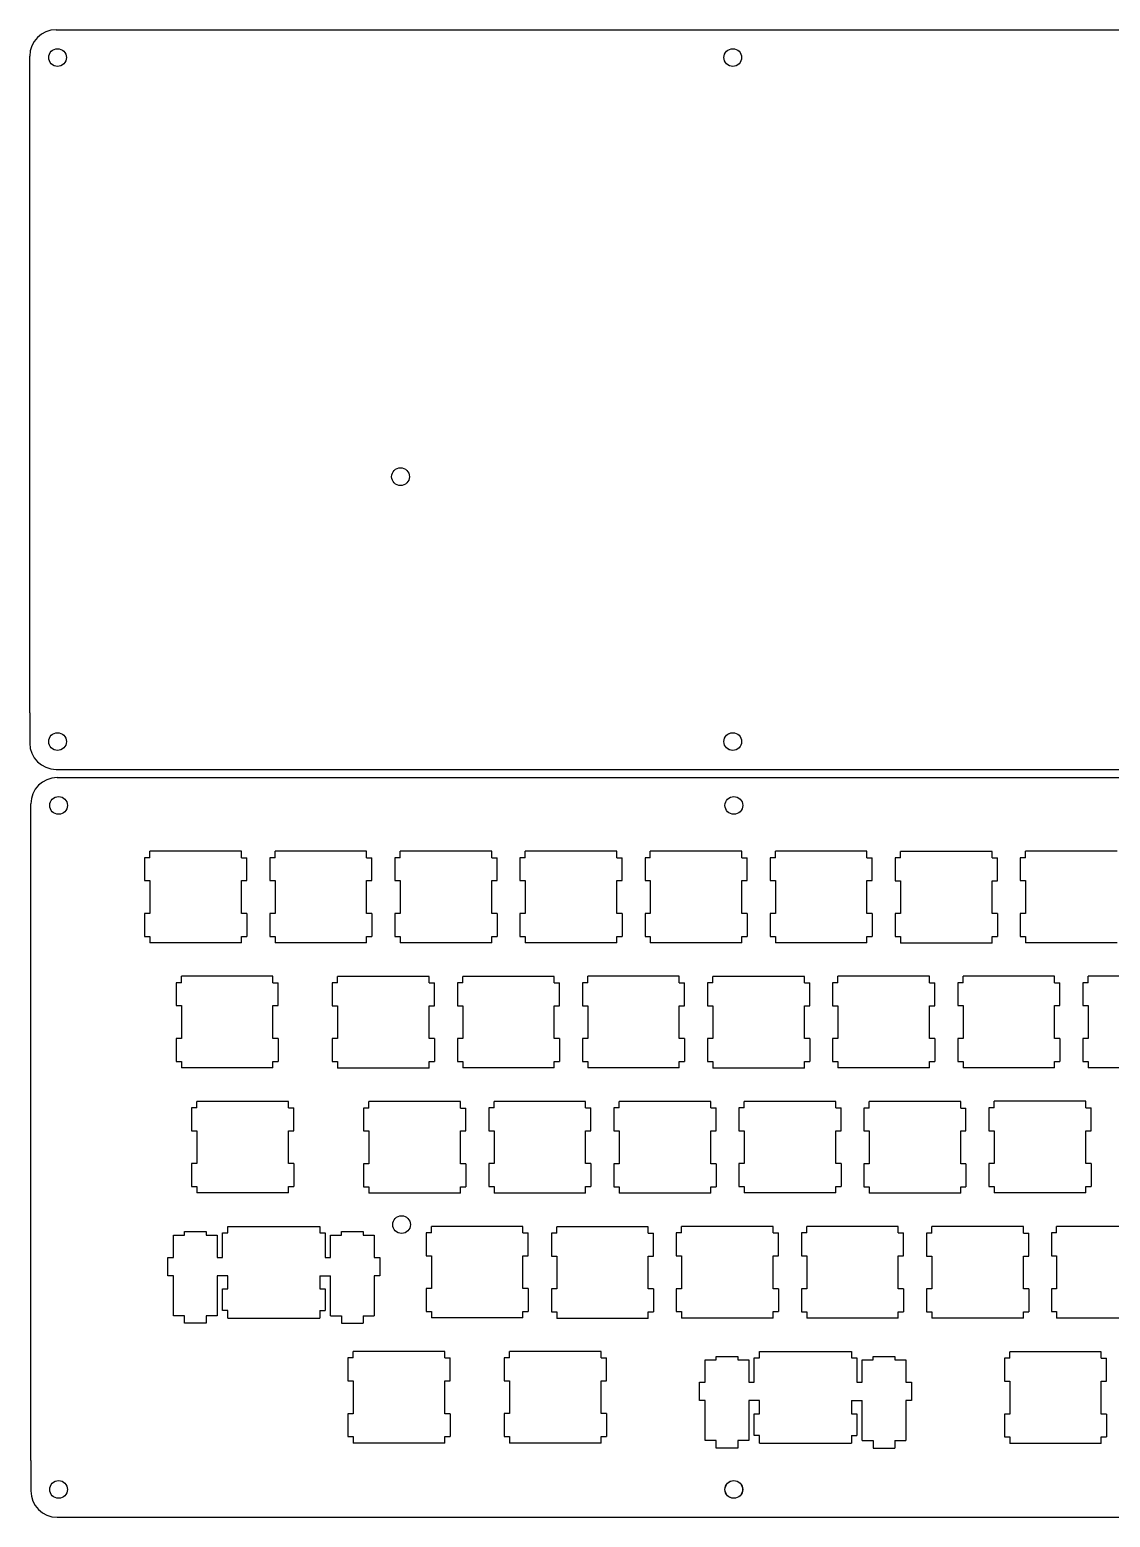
# Model space of a CAD drawing. Header units: millimetres. Extents: x -72 to 245, y 48 to 275.
# Drawn here: x -71.7 to 92.8, y 48 to 274.6 of the extents above; entities that cross this region are included whole.
import ezdxf

# ---------------------------------------------------------------- set-up
doc = ezdxf.new("R2010")
doc.units = ezdxf.units.MM
doc.layers.get('0').update_dxf_attribs({"linetype": 'CONTINUOUS', "true_color": 0xffffff})
doc.layers.add('Layer 1', color=7, linetype='CONTINUOUS', true_color=0xffffff)
doc.layers.add('Layer_1', color=7, linetype='CONTINUOUS', true_color=0xffffff)

msp = doc.modelspace()

# ---------------------------------------------------------------- linework, layer by layer
for p, q in [((-71.74, 170.55), (-71.74, 165.92)), ((-71.74, 170.55), (-71.74, 165.92)), ((-71.74, 170.55), (-71.74, 165.92)), ((-53.44, 148.46), (-54.25, 148.46)), ((-54.25, 148.46), (-54.25, 144.97)), ((-53.44, 148.46), (-53.44, 149.44)), ((-39.5, 149.44), (-53.44, 149.44)), ((-39.5, 148.46), (-39.5, 149.44)), ((-39.5, 148.46), (-38.69, 148.46)), ((-38.69, 144.97), (-38.69, 148.46)), ((-34.38, 148.47), (-35.19, 148.47)), ((-35.19, 148.47), (-35.19, 144.97)), ((-34.38, 148.47), (-34.38, 149.44)), ((-20.43, 149.44), (-34.38, 149.44)), ((-20.43, 148.47), (-20.43, 149.44)), ((-20.43, 148.47), (-19.62, 148.47)), ((-19.62, 144.97), (-19.62, 148.47)), ((-15.32, 148.47), (-16.14, 148.47)), ((-16.14, 148.47), (-16.14, 144.98)), ((-15.32, 148.47), (-15.32, 149.45)), ((-1.38, 149.45), (-15.32, 149.45)), ((-1.38, 148.47), (-1.38, 149.45)), ((-1.38, 148.47), (-0.57, 148.47)), ((-0.57, 144.98), (-0.57, 148.47)), ((3.73, 148.47), (2.92, 148.47)), ((2.92, 148.47), (2.92, 144.97)), ((3.73, 148.47), (3.73, 149.45)), ((17.67, 149.45), (3.73, 149.45)), ((17.67, 148.47), (17.67, 149.45)), ((17.67, 148.47), (18.48, 148.47)), ((18.48, 144.97), (18.48, 148.47)), ((22.78, 148.47), (21.97, 148.47)), ((21.97, 148.47), (21.97, 144.98)), ((22.78, 148.47), (22.78, 149.45)), ((36.73, 149.45), (22.78, 149.45)), ((36.73, 148.47), (36.73, 149.45)), ((36.73, 148.47), (37.54, 148.47)), ((37.54, 144.98), (37.54, 148.47)), ((41.83, 148.47), (41.02, 148.47)), ((41.02, 148.47), (41.02, 144.98)), ((41.83, 148.47), (41.83, 149.45)), ((55.77, 149.45), (41.83, 149.45)), ((55.77, 148.47), (55.77, 149.45)), ((55.77, 148.47), (56.58, 148.47)), ((56.58, 144.98), (56.58, 148.47)), ((60.89, 148.44), (60.08, 148.44)), ((60.08, 148.44), (60.08, 144.95)), ((60.89, 148.44), (60.89, 149.42)), ((74.84, 149.42), (60.89, 149.42)), ((74.84, 148.44), (74.84, 149.42)), ((74.84, 148.44), (75.65, 148.44)), ((75.65, 144.95), (75.65, 148.44)), ((79.92, 148.47), (79.11, 148.47)), ((79.11, 148.47), (79.11, 144.98)), ((79.92, 148.47), (79.92, 149.45)), ((93.87, 149.45), (79.92, 149.45)), ((-16.14, 144.98), (-15.32, 144.98)), ((-15.32, 144.98), (-15.32, 139.98)), ((-1.38, 139.98), (-1.38, 144.98)), ((-1.38, 144.98), (-0.57, 144.98)), ((21.97, 144.98), (22.78, 144.98)), ((22.78, 144.98), (22.78, 139.98)), ((36.73, 139.98), (36.73, 144.98)), ((36.73, 144.98), (37.54, 144.98)), ((41.02, 144.98), (41.83, 144.98)), ((41.83, 144.98), (41.83, 139.98)), ((55.77, 139.98), (55.77, 144.98)), ((55.77, 144.98), (56.58, 144.98)), ((79.11, 144.98), (79.92, 144.98)), ((79.92, 144.98), (79.92, 139.98)), ((-54.25, 144.97), (-53.44, 144.97)), ((-53.44, 144.97), (-53.44, 139.97)), ((-39.5, 144.97), (-38.69, 144.97)), ((-39.5, 139.97), (-39.5, 144.97)), ((-35.19, 144.97), (-34.38, 144.97)), ((-34.38, 144.97), (-34.38, 139.97)), ((-20.43, 139.97), (-20.43, 144.97)), ((-20.43, 144.97), (-19.62, 144.97)), ((2.92, 144.97), (3.73, 144.97)), ((3.73, 144.97), (3.73, 139.97)), ((17.67, 139.97), (17.67, 144.97)), ((17.67, 144.97), (18.48, 144.97)), ((60.08, 144.95), (60.89, 144.95)), ((60.89, 144.95), (60.89, 139.95)), ((74.84, 139.95), (74.84, 144.95)), ((74.84, 144.95), (75.65, 144.95)), ((-53.44, 139.97), (-54.25, 139.97)), ((-54.25, 139.97), (-54.25, 136.48)), ((-38.69, 139.97), (-39.5, 139.97)), ((-38.69, 139.97), (-38.69, 136.48)), ((-34.38, 139.97), (-35.19, 139.97)), ((-35.19, 139.97), (-35.19, 136.48)), ((-19.62, 139.97), (-20.43, 139.97)), ((-19.62, 139.97), (-19.62, 136.48)), ((-15.32, 139.98), (-16.14, 139.98)), ((-16.14, 139.98), (-16.14, 136.48)), ((-0.57, 139.98), (-1.38, 139.98)), ((-0.57, 139.98), (-0.57, 136.48)), ((3.73, 139.97), (2.92, 139.97)), ((2.92, 139.97), (2.92, 136.48)), ((18.48, 139.97), (17.67, 139.97)), ((18.48, 139.97), (18.48, 136.48)), ((22.78, 139.98), (21.97, 139.98)), ((21.97, 139.98), (21.97, 136.49)), ((37.54, 139.98), (36.73, 139.98)), ((37.54, 139.98), (37.54, 136.49)), ((41.83, 139.98), (41.02, 139.98)), ((41.02, 139.98), (41.02, 136.49)), ((56.58, 139.98), (55.77, 139.98)), ((56.58, 139.98), (56.58, 136.49)), ((60.89, 139.95), (60.08, 139.95)), ((60.08, 139.95), (60.08, 136.45)), ((75.65, 139.95), (74.84, 139.95)), ((75.65, 139.95), (75.65, 136.45)), ((79.92, 139.98), (79.11, 139.98)), ((79.11, 139.98), (79.11, 136.49)), ((-54.25, 136.48), (-53.44, 136.48)), ((-53.44, 136.48), (-53.44, 135.5)), ((-39.5, 135.5), (-39.5, 136.48)), ((-39.5, 136.48), (-38.69, 136.48)), ((-35.19, 136.48), (-34.38, 136.48)), ((-34.38, 136.48), (-34.38, 135.5)), ((-20.43, 135.5), (-20.43, 136.48)), ((-20.43, 136.48), (-19.62, 136.48)), ((-16.14, 136.48), (-15.32, 136.48)), ((-15.32, 136.48), (-15.32, 135.5)), ((-1.38, 135.5), (-1.38, 136.48)), ((-1.38, 136.48), (-0.57, 136.48)), ((2.92, 136.48), (3.73, 136.48)), ((3.73, 136.48), (3.73, 135.5)), ((17.67, 135.5), (17.67, 136.48)), ((17.67, 136.48), (18.48, 136.48)), ((21.97, 136.49), (22.78, 136.49)), ((22.78, 136.49), (22.78, 135.51)), ((36.73, 135.51), (36.73, 136.49)), ((36.73, 136.49), (37.54, 136.49)), ((41.02, 136.49), (41.83, 136.49)), ((41.83, 136.49), (41.83, 135.51)), ((55.77, 135.51), (55.77, 136.49)), ((55.77, 136.49), (56.58, 136.49)), ((60.08, 136.45), (60.89, 136.45)), ((60.89, 136.45), (60.89, 135.47)), ((74.84, 135.47), (74.84, 136.45)), ((74.84, 136.45), (75.65, 136.45)), ((79.11, 136.49), (79.92, 136.49)), ((79.92, 136.49), (79.92, 135.51)), ((-39.5, 135.5), (-53.44, 135.5)), ((-20.43, 135.5), (-34.38, 135.5)), ((-1.38, 135.5), (-15.32, 135.5)), ((17.67, 135.5), (3.73, 135.5)), ((36.73, 135.51), (22.78, 135.51)), ((55.77, 135.51), (41.83, 135.51)), ((74.84, 135.47), (60.89, 135.47)), ((93.87, 135.51), (79.92, 135.51)), ((-48.65, 129.43), (-49.46, 129.43)), ((-49.46, 129.43), (-49.46, 125.94)), ((-48.65, 129.43), (-48.65, 130.41)), ((-34.71, 130.41), (-48.65, 130.41)), ((-34.71, 129.43), (-34.71, 130.41)), ((-34.71, 129.43), (-33.9, 129.43)), ((-33.9, 125.94), (-33.9, 129.43)), ((-24.85, 129.41), (-25.66, 129.41)), ((-25.66, 129.41), (-25.66, 125.92)), ((-24.85, 129.41), (-24.85, 130.39)), ((-10.9, 130.39), (-24.85, 130.39)), ((-10.9, 129.41), (-10.9, 130.39)), ((-10.9, 129.41), (-10.09, 129.41)), ((-10.09, 125.92), (-10.09, 129.41)), ((-5.8, 129.43), (-6.61, 129.43)), ((-6.61, 129.43), (-6.61, 125.93)), ((-5.8, 129.43), (-5.8, 130.4)), ((8.14, 130.4), (-5.8, 130.4)), ((8.14, 129.43), (8.14, 130.4)), ((8.14, 129.43), (8.95, 129.43)), ((8.95, 125.93), (8.95, 129.43)), ((13.24, 129.43), (12.43, 129.43)), ((12.43, 129.43), (12.43, 125.93)), ((13.24, 129.43), (13.24, 130.41)), ((27.19, 130.41), (13.24, 130.41)), ((27.19, 129.43), (27.19, 130.41)), ((27.19, 129.43), (28, 129.43)), ((28, 125.93), (28, 129.43)), ((32.32, 129.4), (31.51, 129.4)), ((31.51, 129.4), (31.51, 125.91)), ((32.32, 129.4), (32.32, 130.38)), ((46.26, 130.38), (32.32, 130.38)), ((46.26, 129.4), (46.26, 130.38)), ((46.26, 129.4), (47.07, 129.4)), ((47.07, 125.91), (47.07, 129.4)), ((51.36, 129.43), (50.55, 129.43)), ((50.55, 129.43), (50.55, 125.93)), ((51.36, 129.43), (51.36, 130.41)), ((65.31, 130.41), (51.36, 130.41)), ((65.31, 129.43), (65.31, 130.41)), ((65.31, 129.43), (66.12, 129.43)), ((66.12, 125.93), (66.12, 129.43)), ((70.41, 129.43), (69.6, 129.43)), ((69.6, 129.43), (69.6, 125.94)), ((70.41, 129.43), (70.41, 130.41)), ((84.36, 130.41), (70.41, 130.41)), ((84.36, 129.43), (84.36, 130.41)), ((84.36, 129.43), (85.17, 129.43)), ((85.17, 125.94), (85.17, 129.43)), ((89.45, 129.43), (88.64, 129.43)), ((88.64, 129.43), (88.64, 125.94)), ((89.45, 129.43), (89.45, 130.41)), ((103.4, 130.41), (89.45, 130.41)), ((-49.46, 125.94), (-48.65, 125.94)), ((-48.65, 125.94), (-48.65, 120.94)), ((-34.71, 125.94), (-33.9, 125.94)), ((-34.71, 120.94), (-34.71, 125.94)), ((-25.66, 125.92), (-24.85, 125.92)), ((-24.85, 125.92), (-24.85, 120.92)), ((-10.9, 125.92), (-10.09, 125.92)), ((-10.9, 120.92), (-10.9, 125.92)), ((-6.61, 125.93), (-5.8, 125.93)), ((-5.8, 125.93), (-5.8, 120.93)), ((8.14, 125.93), (8.95, 125.93)), ((8.14, 120.93), (8.14, 125.93)), ((12.43, 125.93), (13.24, 125.93)), ((13.24, 125.93), (13.24, 120.93)), ((27.19, 125.93), (28, 125.93)), ((27.19, 120.93), (27.19, 125.93)), ((31.51, 125.91), (32.32, 125.91)), ((32.32, 125.91), (32.32, 120.91)), ((46.26, 125.91), (47.07, 125.91)), ((46.26, 120.91), (46.26, 125.91)), ((50.55, 125.93), (51.36, 125.93)), ((51.36, 125.93), (51.36, 120.93)), ((65.31, 125.93), (66.12, 125.93)), ((65.31, 120.93), (65.31, 125.93)), ((69.6, 125.94), (70.41, 125.94)), ((70.41, 125.94), (70.41, 120.94)), ((84.36, 125.94), (85.17, 125.94)), ((84.36, 120.94), (84.36, 125.94)), ((88.64, 125.94), (89.45, 125.94)), ((89.45, 125.94), (89.45, 120.94)), ((-48.65, 120.94), (-49.46, 120.94)), ((-49.46, 120.94), (-49.46, 117.44)), ((-33.9, 120.94), (-34.71, 120.94)), ((-33.9, 120.94), (-33.9, 117.44)), ((-24.85, 120.92), (-25.66, 120.92)), ((-25.66, 120.92), (-25.66, 117.42)), ((-10.09, 120.92), (-10.9, 120.92)), ((-10.09, 120.92), (-10.09, 117.42)), ((-5.8, 120.93), (-6.61, 120.93)), ((-6.61, 120.93), (-6.61, 117.44)), ((8.95, 120.93), (8.14, 120.93)), ((8.95, 120.93), (8.95, 117.44)), ((13.24, 120.93), (12.43, 120.93)), ((12.43, 120.93), (12.43, 117.44)), ((28, 120.93), (27.19, 120.93)), ((28, 120.93), (28, 117.44)), ((32.32, 120.91), (31.51, 120.91)), ((31.51, 120.91), (31.51, 117.41)), ((47.07, 120.91), (46.26, 120.91)), ((47.07, 120.91), (47.07, 117.41)), ((51.36, 120.93), (50.55, 120.93)), ((50.55, 120.93), (50.55, 117.44)), ((66.12, 120.93), (65.31, 120.93)), ((66.12, 120.93), (66.12, 117.44)), ((70.41, 120.94), (69.6, 120.94)), ((69.6, 120.94), (69.6, 117.44)), ((85.17, 120.94), (84.36, 120.94)), ((85.17, 120.94), (85.17, 117.44)), ((89.45, 120.94), (88.64, 120.94)), ((88.64, 120.94), (88.64, 117.44)), ((-49.46, 117.44), (-48.65, 117.44)), ((-48.65, 117.44), (-48.65, 116.46)), ((-34.71, 116.46), (-48.65, 116.46)), ((-34.71, 116.46), (-34.71, 117.44)), ((-34.71, 117.44), (-33.9, 117.44)), ((-25.66, 117.42), (-24.85, 117.42)), ((-24.85, 117.42), (-24.85, 116.44)), ((-10.9, 116.44), (-24.85, 116.44)), ((-10.9, 116.44), (-10.9, 117.42)), ((-10.9, 117.42), (-10.09, 117.42)), ((-6.61, 117.44), (-5.8, 117.44)), ((-5.8, 117.44), (-5.8, 116.46)), ((8.14, 116.46), (-5.8, 116.46)), ((8.14, 116.46), (8.14, 117.44)), ((8.14, 117.44), (8.95, 117.44)), ((12.43, 117.44), (13.24, 117.44)), ((13.24, 117.44), (13.24, 116.46)), ((27.19, 116.46), (13.24, 116.46)), ((27.19, 116.46), (27.19, 117.44)), ((27.19, 117.44), (28, 117.44)), ((31.51, 117.41), (32.32, 117.41)), ((32.32, 117.41), (32.32, 116.43)), ((46.26, 116.43), (32.32, 116.43)), ((46.26, 116.43), (46.26, 117.41)), ((46.26, 117.41), (47.07, 117.41)), ((50.55, 117.44), (51.36, 117.44)), ((51.36, 117.44), (51.36, 116.46)), ((65.31, 116.46), (51.36, 116.46)), ((65.31, 116.46), (65.31, 117.44)), ((65.31, 117.44), (66.12, 117.44)), ((69.6, 117.44), (70.41, 117.44)), ((70.41, 117.44), (70.41, 116.46)), ((84.36, 116.46), (70.41, 116.46)), ((84.36, 116.46), (84.36, 117.44)), ((84.36, 117.44), (85.17, 117.44)), ((88.64, 117.44), (89.45, 117.44)), ((89.45, 117.44), (89.45, 116.46)), ((103.4, 116.46), (89.45, 116.46)), ((-46.29, 110.38), (-46.29, 111.35)), ((-32.34, 111.35), (-46.29, 111.35)), ((-32.34, 110.38), (-32.34, 111.35)), ((-20.08, 110.35), (-20.08, 111.33)), ((-6.14, 111.33), (-20.08, 111.33)), ((-6.14, 110.35), (-6.14, 111.33)), ((-1.02, 110.37), (-1.02, 111.35)), ((12.92, 111.35), (-1.02, 111.35)), ((12.92, 110.37), (12.92, 111.35)), ((18.05, 110.36), (18.05, 111.34)), ((31.99, 111.34), (18.05, 111.34)), ((31.99, 110.36), (31.99, 111.34)), ((37.08, 110.38), (37.08, 111.35)), ((51.03, 111.35), (37.08, 111.35)), ((51.03, 110.38), (51.03, 111.35)), ((56.1, 110.35), (56.1, 111.33)), ((70.05, 111.33), (56.1, 111.33)), ((70.05, 110.35), (70.05, 111.33)), ((75.15, 110.39), (75.15, 111.37)), ((89.1, 111.37), (75.15, 111.37)), ((89.1, 110.39), (89.1, 111.37)), ((-46.29, 110.38), (-47.1, 110.38)), ((-47.1, 110.38), (-47.1, 106.88)), ((-32.34, 110.38), (-31.53, 110.38)), ((-31.53, 106.88), (-31.53, 110.38)), ((-20.08, 110.35), (-20.89, 110.35)), ((-20.89, 110.35), (-20.89, 106.86)), ((-6.14, 110.35), (-5.33, 110.35)), ((-5.33, 106.86), (-5.33, 110.35)), ((-1.02, 110.37), (-1.83, 110.37)), ((-1.83, 110.37), (-1.83, 106.88)), ((12.92, 110.37), (13.73, 110.37)), ((13.73, 106.88), (13.73, 110.37)), ((18.05, 110.36), (17.23, 110.36)), ((17.23, 110.36), (17.23, 106.87)), ((31.99, 110.36), (32.8, 110.36)), ((32.8, 106.87), (32.8, 110.36)), ((37.08, 110.38), (36.27, 110.38)), ((36.27, 110.38), (36.27, 106.88)), ((51.03, 110.38), (51.84, 110.38)), ((51.84, 106.88), (51.84, 110.38)), ((56.1, 110.35), (55.29, 110.35)), ((55.29, 110.35), (55.29, 106.86)), ((70.05, 110.35), (70.86, 110.35)), ((70.86, 106.86), (70.86, 110.35)), ((75.15, 110.39), (74.34, 110.39)), ((74.34, 110.39), (74.34, 106.89)), ((89.1, 110.39), (89.91, 110.39)), ((89.91, 106.89), (89.91, 110.39)), ((-47.1, 106.88), (-46.29, 106.88)), ((-46.29, 106.88), (-46.29, 101.88)), ((-32.34, 106.88), (-31.53, 106.88)), ((-32.34, 101.88), (-32.34, 106.88)), ((-20.89, 106.86), (-20.08, 106.86)), ((-20.08, 106.86), (-20.08, 101.86)), ((-6.14, 106.86), (-5.33, 106.86)), ((-6.14, 101.86), (-6.14, 106.86)), ((-1.83, 106.88), (-1.02, 106.88)), ((-1.02, 106.88), (-1.02, 101.88)), ((12.92, 106.88), (13.73, 106.88)), ((12.92, 101.88), (12.92, 106.88)), ((17.23, 106.87), (18.05, 106.87)), ((18.05, 106.87), (18.05, 101.87)), ((31.99, 106.87), (32.8, 106.87)), ((31.99, 101.87), (31.99, 106.87)), ((36.27, 106.88), (37.08, 106.88)), ((37.08, 106.88), (37.08, 101.88)), ((51.03, 106.88), (51.84, 106.88)), ((51.03, 101.88), (51.03, 106.88)), ((55.29, 106.86), (56.1, 106.86)), ((56.1, 106.86), (56.1, 101.86)), ((70.05, 106.86), (70.86, 106.86)), ((70.05, 101.86), (70.05, 106.86)), ((74.34, 106.89), (75.15, 106.89)), ((75.15, 106.89), (75.15, 101.89)), ((89.1, 106.89), (89.91, 106.89)), ((89.1, 101.89), (89.1, 106.89)), ((-46.29, 101.88), (-47.1, 101.88)), ((-47.1, 101.88), (-47.1, 98.39)), ((-31.53, 101.88), (-32.34, 101.88)), ((-31.53, 101.88), (-31.53, 98.39)), ((-20.08, 101.86), (-20.89, 101.86)), ((-20.89, 101.86), (-20.89, 98.36)), ((-5.33, 101.86), (-6.14, 101.86)), ((-5.33, 101.86), (-5.33, 98.36)), ((-1.02, 101.88), (-1.83, 101.88)), ((-1.83, 101.88), (-1.83, 98.38)), ((13.73, 101.88), (12.92, 101.88)), ((13.73, 101.88), (13.73, 98.38)), ((18.05, 101.87), (17.23, 101.87)), ((17.23, 101.87), (17.23, 98.37)), ((32.8, 101.87), (31.99, 101.87)), ((32.8, 101.87), (32.8, 98.37)), ((37.08, 101.88), (36.27, 101.88)), ((36.27, 101.88), (36.27, 98.39)), ((51.84, 101.88), (51.03, 101.88)), ((51.84, 101.88), (51.84, 98.39)), ((56.1, 101.86), (55.29, 101.86)), ((55.29, 101.86), (55.29, 98.36)), ((70.86, 101.86), (70.05, 101.86)), ((70.86, 101.86), (70.86, 98.36)), ((75.15, 101.89), (74.34, 101.89)), ((74.34, 101.89), (74.34, 98.4)), ((89.91, 101.89), (89.1, 101.89)), ((89.91, 101.89), (89.91, 98.4)), ((-47.1, 98.39), (-46.29, 98.39)), ((-46.29, 98.39), (-46.29, 97.41)), ((-32.34, 97.41), (-46.29, 97.41)), ((-32.34, 97.41), (-32.34, 98.39)), ((-32.34, 98.39), (-31.53, 98.39)), ((-20.89, 98.36), (-20.08, 98.36)), ((-20.08, 98.36), (-20.08, 97.38)), ((-6.14, 97.38), (-6.14, 98.36)), ((-6.14, 98.36), (-5.33, 98.36)), ((-1.83, 98.38), (-1.02, 98.38)), ((-1.02, 98.38), (-1.02, 97.4)), ((12.92, 97.4), (12.92, 98.38)), ((12.92, 98.38), (13.73, 98.38)), ((17.23, 98.37), (18.05, 98.37)), ((18.05, 98.37), (18.05, 97.39)), ((31.99, 97.39), (31.99, 98.37)), ((31.99, 98.37), (32.8, 98.37)), ((36.27, 98.39), (37.08, 98.39)), ((37.08, 98.39), (37.08, 97.41)), ((51.03, 97.41), (37.08, 97.41)), ((51.03, 97.41), (51.03, 98.39)), ((51.03, 98.39), (51.84, 98.39)), ((55.29, 98.36), (56.1, 98.36)), ((56.1, 98.36), (56.1, 97.39)), ((70.05, 97.39), (70.05, 98.36)), ((70.05, 98.36), (70.86, 98.36)), ((74.34, 98.4), (75.15, 98.4)), ((75.15, 98.4), (75.15, 97.42)), ((89.1, 97.42), (75.15, 97.42)), ((89.1, 97.42), (89.1, 98.4)), ((89.1, 98.4), (89.91, 98.4)), ((-6.14, 97.38), (-20.08, 97.38)), ((12.92, 97.4), (-1.02, 97.4)), ((31.99, 97.39), (18.05, 97.39)), ((70.05, 97.39), (56.1, 97.39)), ((-10.57, 91.35), (-11.38, 91.35)), ((-11.38, 91.35), (-11.38, 87.86)), ((-10.57, 91.35), (-10.57, 92.33)), ((3.38, 92.33), (-10.57, 92.33)), ((3.38, 91.35), (3.38, 92.33)), ((3.38, 91.35), (4.19, 91.35)), ((4.19, 87.86), (4.19, 91.35)), ((8.53, 91.28), (7.72, 91.28)), ((7.72, 91.28), (7.72, 87.79)), ((8.53, 91.28), (8.53, 92.26)), ((22.47, 92.26), (8.53, 92.26)), ((22.47, 91.28), (22.47, 92.26)), ((22.47, 91.28), (23.28, 91.28)), ((23.28, 87.79), (23.28, 91.28)), ((27.53, 91.32), (26.72, 91.32)), ((26.72, 91.32), (26.72, 87.83)), ((27.53, 91.32), (27.53, 92.3)), ((41.48, 92.3), (27.53, 92.3)), ((41.48, 91.32), (41.48, 92.3)), ((41.48, 91.32), (42.29, 91.32)), ((42.29, 87.83), (42.29, 91.32)), ((46.6, 91.32), (45.79, 91.32)), ((45.79, 91.32), (45.79, 87.83)), ((46.6, 91.32), (46.6, 92.3)), ((60.55, 92.3), (46.6, 92.3)), ((60.55, 91.32), (60.55, 92.3)), ((60.55, 91.32), (61.36, 91.32)), ((61.36, 87.83), (61.36, 91.32)), ((65.66, 91.31), (64.85, 91.31)), ((64.85, 91.31), (64.85, 87.81)), ((65.66, 91.31), (65.66, 92.29)), ((79.6, 92.29), (65.66, 92.29)), ((79.6, 91.31), (79.6, 92.29)), ((79.6, 91.31), (80.41, 91.31)), ((80.41, 87.81), (80.41, 91.31)), ((84.67, 91.33), (83.86, 91.33)), ((83.86, 91.33), (83.86, 87.83)), ((84.67, 91.33), (84.67, 92.31)), ((98.62, 92.31), (84.67, 92.31)), ((-11.38, 87.86), (-10.57, 87.86)), ((-10.57, 87.86), (-10.57, 82.86)), ((3.38, 87.86), (4.19, 87.86)), ((3.38, 82.86), (3.38, 87.86)), ((7.72, 87.79), (8.53, 87.79)), ((8.53, 87.79), (8.53, 82.79)), ((22.47, 87.79), (23.28, 87.79)), ((22.47, 82.79), (22.47, 87.79)), ((26.72, 87.83), (27.53, 87.83)), ((27.53, 87.83), (27.53, 82.83)), ((41.48, 87.83), (42.29, 87.83)), ((41.48, 82.83), (41.48, 87.83)), ((45.79, 87.83), (46.6, 87.83)), ((46.6, 87.83), (46.6, 82.83)), ((60.55, 87.83), (61.36, 87.83)), ((60.55, 82.83), (60.55, 87.83)), ((64.85, 87.81), (65.66, 87.81)), ((65.66, 87.81), (65.66, 82.81)), ((79.6, 87.81), (80.41, 87.81)), ((79.6, 82.81), (79.6, 87.81)), ((83.86, 87.83), (84.67, 87.83)), ((84.67, 87.83), (84.67, 82.83)), ((-10.57, 82.86), (-11.38, 82.86)), ((-11.38, 82.86), (-11.38, 79.36)), ((4.19, 82.86), (3.38, 82.86)), ((4.19, 82.86), (4.19, 79.36)), ((8.53, 82.79), (7.72, 82.79)), ((7.72, 82.79), (7.72, 79.29)), ((23.28, 82.79), (22.47, 82.79)), ((23.28, 82.79), (23.28, 79.29)), ((27.53, 82.83), (26.72, 82.83)), ((26.72, 82.83), (26.72, 79.34)), ((42.29, 82.83), (41.48, 82.83)), ((42.29, 82.83), (42.29, 79.34)), ((46.6, 82.83), (45.79, 82.83)), ((45.79, 82.83), (45.79, 79.33)), ((61.36, 82.83), (60.55, 82.83)), ((61.36, 82.83), (61.36, 79.33)), ((65.66, 82.81), (64.85, 82.81)), ((64.85, 82.81), (64.85, 79.32)), ((80.41, 82.81), (79.6, 82.81)), ((80.41, 82.81), (80.41, 79.32)), ((84.67, 82.83), (83.86, 82.83)), ((83.86, 82.83), (83.86, 79.34)), ((-11.38, 79.36), (-10.57, 79.36)), ((-10.57, 79.36), (-10.57, 78.38)), ((3.38, 78.38), (3.38, 79.36)), ((3.38, 79.36), (4.19, 79.36)), ((7.72, 79.29), (8.53, 79.29)), ((8.53, 79.29), (8.53, 78.31)), ((22.47, 78.31), (22.47, 79.29)), ((22.47, 79.29), (23.28, 79.29)), ((26.72, 79.34), (27.53, 79.34)), ((27.53, 79.34), (27.53, 78.36)), ((41.48, 78.36), (41.48, 79.34)), ((41.48, 79.34), (42.29, 79.34)), ((45.79, 79.33), (46.6, 79.33)), ((46.6, 79.33), (46.6, 78.35)), ((60.55, 78.35), (60.55, 79.33)), ((60.55, 79.33), (61.36, 79.33)), ((64.85, 79.32), (65.66, 79.32)), ((65.66, 79.32), (65.66, 78.34)), ((79.6, 78.34), (79.6, 79.32)), ((79.6, 79.32), (80.41, 79.32)), ((83.86, 79.34), (84.67, 79.34)), ((84.67, 79.34), (84.67, 78.36)), ((-41.55, 78.33), (-27.58, 78.33)), ((3.38, 78.38), (-10.57, 78.38)), ((22.47, 78.31), (8.53, 78.31)), ((41.48, 78.36), (27.53, 78.36)), ((60.55, 78.35), (46.6, 78.35)), ((79.6, 78.34), (65.66, 78.34)), ((98.62, 78.36), (84.67, 78.36)), ((-22.48, 72.3), (-22.48, 73.28)), ((-8.53, 73.28), (-22.48, 73.28)), ((-8.53, 72.3), (-8.53, 73.28)), ((1.35, 72.3), (1.35, 73.28)), ((15.29, 73.28), (1.35, 73.28)), ((15.29, 72.3), (15.29, 73.28)), ((77.53, 72.25), (77.53, 73.22)), ((91.47, 73.22), (77.53, 73.22)), ((91.47, 72.25), (91.47, 73.22)), ((-22.48, 72.3), (-23.29, 72.3)), ((-23.29, 72.3), (-23.29, 68.8)), ((-8.53, 72.3), (-7.72, 72.3)), ((-7.72, 68.8), (-7.72, 72.3)), ((1.35, 72.3), (0.54, 72.3)), ((0.54, 72.3), (0.54, 68.81)), ((15.29, 72.3), (16.1, 72.3)), ((16.1, 68.81), (16.1, 72.3)), ((77.53, 72.25), (76.72, 72.25)), ((76.72, 72.25), (76.72, 68.75)), ((91.47, 72.25), (92.28, 72.25)), ((92.28, 68.75), (92.28, 72.25)), ((-23.29, 68.8), (-22.48, 68.8)), ((-22.48, 68.8), (-22.48, 63.8)), ((-8.53, 68.8), (-7.72, 68.8)), ((-8.53, 63.8), (-8.53, 68.8)), ((0.54, 68.81), (1.35, 68.81)), ((1.35, 68.81), (1.35, 63.81)), ((15.29, 68.81), (16.1, 68.81)), ((15.29, 63.81), (15.29, 68.81)), ((76.72, 68.75), (77.53, 68.75)), ((77.53, 68.75), (77.53, 63.75)), ((91.47, 68.75), (92.28, 68.75)), ((91.47, 63.75), (91.47, 68.75)), ((-22.48, 63.8), (-23.29, 63.8)), ((-23.29, 63.8), (-23.29, 60.31)), ((-7.72, 63.8), (-8.53, 63.8)), ((-7.72, 63.8), (-7.72, 60.31)), ((1.35, 63.81), (0.54, 63.81)), ((0.54, 63.81), (0.54, 60.31)), ((16.1, 63.81), (15.29, 63.81)), ((16.1, 63.81), (16.1, 60.31)), ((77.53, 63.75), (76.72, 63.75)), ((76.72, 63.75), (76.72, 60.26)), ((92.28, 63.75), (91.47, 63.75)), ((92.28, 63.75), (92.28, 60.26)), ((-23.29, 60.31), (-22.48, 60.31)), ((-22.48, 60.31), (-22.48, 59.33)), ((-8.53, 59.33), (-22.48, 59.33)), ((-8.53, 59.33), (-8.53, 60.31)), ((-8.53, 60.31), (-7.72, 60.31)), ((0.54, 60.31), (1.35, 60.31)), ((1.35, 60.31), (1.35, 59.33)), ((15.29, 59.33), (1.35, 59.33)), ((15.29, 59.33), (15.29, 60.31)), ((15.29, 60.31), (16.1, 60.31)), ((39.43, 59.32), (53.4, 59.32)), ((76.72, 60.26), (77.53, 60.26)), ((77.53, 60.26), (77.53, 59.28)), ((91.47, 59.28), (77.53, 59.28)), ((91.47, 59.28), (91.47, 60.26)), ((91.47, 60.26), (92.28, 60.26)), ((-71.58, 56.66), (-71.58, 52.03)), ((-71.58, 56.66), (-71.58, 52.03))]:
    msp.add_line(p, q)
at = {"layer": 'Layer 1'}
for p, q in [((-49.83, 87.6), (-49.83, 91)), ((-49.83, 91), (-48.15, 91)), ((-48.15, 91), (-48.15, 91.54)), ((-48.15, 91.54), (-44.85, 91.54)), ((-44.85, 91.54), (-44.85, 91)), ((-44.85, 91), (-43.18, 91)), ((-43.18, 91), (-43.18, 87.6)), ((-42.36, 87.6), (-42.36, 91.32)), ((-42.36, 91.32), (-41.55, 91.32)), ((-41.55, 91.32), (-41.55, 92.3)), ((-41.55, 92.3), (-27.58, 92.3)), ((-27.58, 92.3), (-27.58, 91.32)), ((-27.58, 91.32), (-26.77, 91.32)), ((-26.77, 91.32), (-26.77, 87.6)), ((-25.95, 87.6), (-25.95, 91)), ((-25.95, 91), (-24.28, 91)), ((-24.28, 91), (-24.28, 91.54)), ((-24.28, 91.54), (-20.98, 91.54)), ((-20.98, 91.54), (-20.98, 91)), ((-20.98, 91), (-19.3, 91)), ((-19.3, 91), (-19.3, 87.6)), ((-50.72, 84.8), (-50.72, 87.6)), ((-50.72, 87.6), (-49.83, 87.6)), ((-43.18, 87.6), (-42.36, 87.6)), ((-26.77, 87.6), (-25.95, 87.6)), ((-19.3, 87.6), (-18.41, 87.6)), ((-18.41, 87.6), (-18.41, 84.8)), ((-49.83, 84.8), (-50.72, 84.8)), ((-49.83, 78.71), (-49.83, 84.8)), ((-41.55, 84.8), (-43.18, 84.8)), ((-43.18, 84.8), (-43.18, 78.71)), ((-41.55, 82.81), (-41.55, 84.8)), ((-27.58, 84.8), (-25.95, 84.8)), ((-27.58, 84.8), (-27.58, 82.81)), ((-25.95, 78.71), (-25.95, 84.8)), ((-19.3, 84.8), (-19.3, 78.71)), ((-18.41, 84.8), (-19.3, 84.8)), ((-42.36, 79.5), (-42.36, 82.81)), ((-42.36, 82.81), (-41.55, 82.81)), ((-27.58, 82.81), (-26.77, 82.81)), ((-26.77, 82.81), (-26.77, 79.5)), ((-41.55, 79.5), (-42.36, 79.5)), ((-41.55, 78.33), (-41.55, 79.5)), ((-27.58, 79.5), (-26.77, 79.5)), ((-27.58, 79.5), (-27.58, 78.33)), ((-48.15, 78.71), (-49.83, 78.71)), ((-48.15, 77.57), (-48.15, 78.71)), ((-44.85, 77.57), (-48.15, 77.57)), ((-43.18, 78.71), (-44.85, 78.71)), ((-44.85, 78.71), (-44.85, 77.57)), ((-25.95, 78.71), (-24.28, 78.71)), ((-24.28, 78.71), (-24.28, 77.57)), ((-24.28, 77.57), (-20.98, 77.57)), ((-20.98, 78.71), (-19.3, 78.71)), ((-20.98, 78.71), (-20.98, 77.57)), ((32.83, 71.99), (32.83, 72.53)), ((32.83, 72.53), (36.13, 72.53)), ((36.13, 72.53), (36.13, 71.99)), ((39.43, 72.31), (39.43, 73.29)), ((39.43, 73.29), (53.4, 73.29)), ((53.4, 73.29), (53.4, 72.31)), ((56.7, 71.99), (56.7, 72.53)), ((56.7, 72.53), (60, 72.53)), ((60, 72.53), (60, 71.99)), ((31.15, 68.59), (31.15, 71.99)), ((31.15, 71.99), (32.83, 71.99)), ((36.13, 71.99), (37.8, 71.99)), ((37.8, 71.99), (37.8, 68.59)), ((38.62, 68.59), (38.62, 72.31)), ((38.62, 72.31), (39.43, 72.31)), ((53.4, 72.31), (54.21, 72.31)), ((54.21, 72.31), (54.21, 68.59)), ((55.03, 68.59), (55.03, 71.99)), ((55.03, 71.99), (56.7, 71.99)), ((60, 71.99), (61.68, 71.99)), ((61.68, 71.99), (61.68, 68.59)), ((30.26, 65.8), (30.26, 68.59)), ((30.26, 68.59), (31.15, 68.59)), ((37.8, 68.59), (38.62, 68.59)), ((54.21, 68.59), (55.03, 68.59)), ((61.68, 68.59), (62.57, 68.59)), ((62.57, 68.59), (62.57, 65.8)), ((31.15, 65.8), (30.26, 65.8)), ((31.15, 59.7), (31.15, 65.8)), ((39.43, 65.8), (37.8, 65.8)), ((37.8, 65.8), (37.8, 59.7)), ((39.43, 63.8), (39.43, 65.8)), ((53.4, 65.8), (55.03, 65.8)), ((53.4, 65.8), (53.4, 63.8)), ((55.03, 59.7), (55.03, 65.8)), ((61.68, 65.8), (61.68, 59.7)), ((62.57, 65.8), (61.68, 65.8)), ((38.62, 60.49), (38.62, 63.8)), ((38.62, 63.8), (39.43, 63.8)), ((53.4, 63.8), (54.21, 63.8)), ((54.21, 63.8), (54.21, 60.49)), ((32.83, 59.7), (31.15, 59.7)), ((32.83, 58.56), (32.83, 59.7)), ((37.8, 59.7), (36.13, 59.7)), ((36.13, 59.7), (36.13, 58.56)), ((39.43, 60.49), (38.62, 60.49)), ((39.43, 59.32), (39.43, 60.49)), ((53.4, 60.49), (54.21, 60.49)), ((53.4, 60.49), (53.4, 59.32)), ((55.03, 59.7), (56.7, 59.7)), ((56.7, 59.7), (56.7, 58.56)), ((60, 59.7), (61.68, 59.7)), ((60, 59.7), (60, 58.56)), ((36.13, 58.56), (32.83, 58.56)), ((56.7, 58.56), (60, 58.56))]:
    msp.add_line(p, q, dxfattribs=at)
at = {"layer": 'Layer_1'}
for p, q in [((-67.74, 274.55), (241.26, 274.55)), ((-67.74, 274.55), (241.26, 274.55)), ((-67.74, 274.55), (241.26, 274.55)), ((-67.74, 274.55), (241.26, 274.55)), ((-67.74, 274.55), (241.26, 274.55)), ((-67.74, 274.55), (241.26, 274.55)), ((-71.74, 170.55), (-71.74, 270.55)), ((-71.74, 170.55), (-71.74, 270.55)), ((-71.74, 170.55), (-71.74, 270.55)), ((-67.74, 161.92), (241.26, 161.92)), ((-67.74, 161.92), (241.26, 161.92)), ((-67.74, 161.92), (241.26, 161.92)), ((-67.58, 160.66), (241.42, 160.66)), ((-67.58, 160.66), (241.42, 160.66)), ((-67.58, 160.66), (241.42, 160.66)), ((-67.58, 160.66), (241.42, 160.66)), ((-71.58, 56.66), (-71.58, 156.66)), ((-71.58, 56.66), (-71.58, 156.66)), ((-67.58, 48.03), (241.42, 48.03)), ((-67.58, 48.03), (241.42, 48.03))]:
    msp.add_line(p, q, dxfattribs=at)
for centre in [(-67.51, 270.32), (-67.51, 270.32), (-67.51, 270.32), (35.34, 270.32), (35.34, 270.32), (35.34, 270.32), (-15.27, 206.49), (-67.51, 166.15), (-67.51, 166.15), (-67.51, 166.15), (35.33, 166.15), (35.33, 166.15), (35.34, 166.15), (-67.35, 156.43), (-67.35, 156.43), (35.5, 156.43), (35.5, 156.43), (-15.11, 92.59), (-67.35, 52.26), (-67.35, 52.26), (35.49, 52.26), (35.5, 52.26)]:
    msp.add_circle(centre, 1.35, dxfattribs=at)
for centre, start, end in [((-67.74, 270.55), 90, 180), ((-67.74, 270.55), 90, 180), ((-67.74, 270.55), 90, 180), ((-67.74, 165.92), 180, 270), ((-67.74, 165.92), 180, 270), ((-67.74, 165.92), 180, 270), ((-67.58, 156.66), 90, 180), ((-67.58, 156.66), 90, 180), ((-67.58, 52.03), 180, 270), ((-67.58, 52.03), 180, 270)]:
    msp.add_arc(centre, 4, start, end, dxfattribs=at)

doc.saveas('drawing.dxf')
